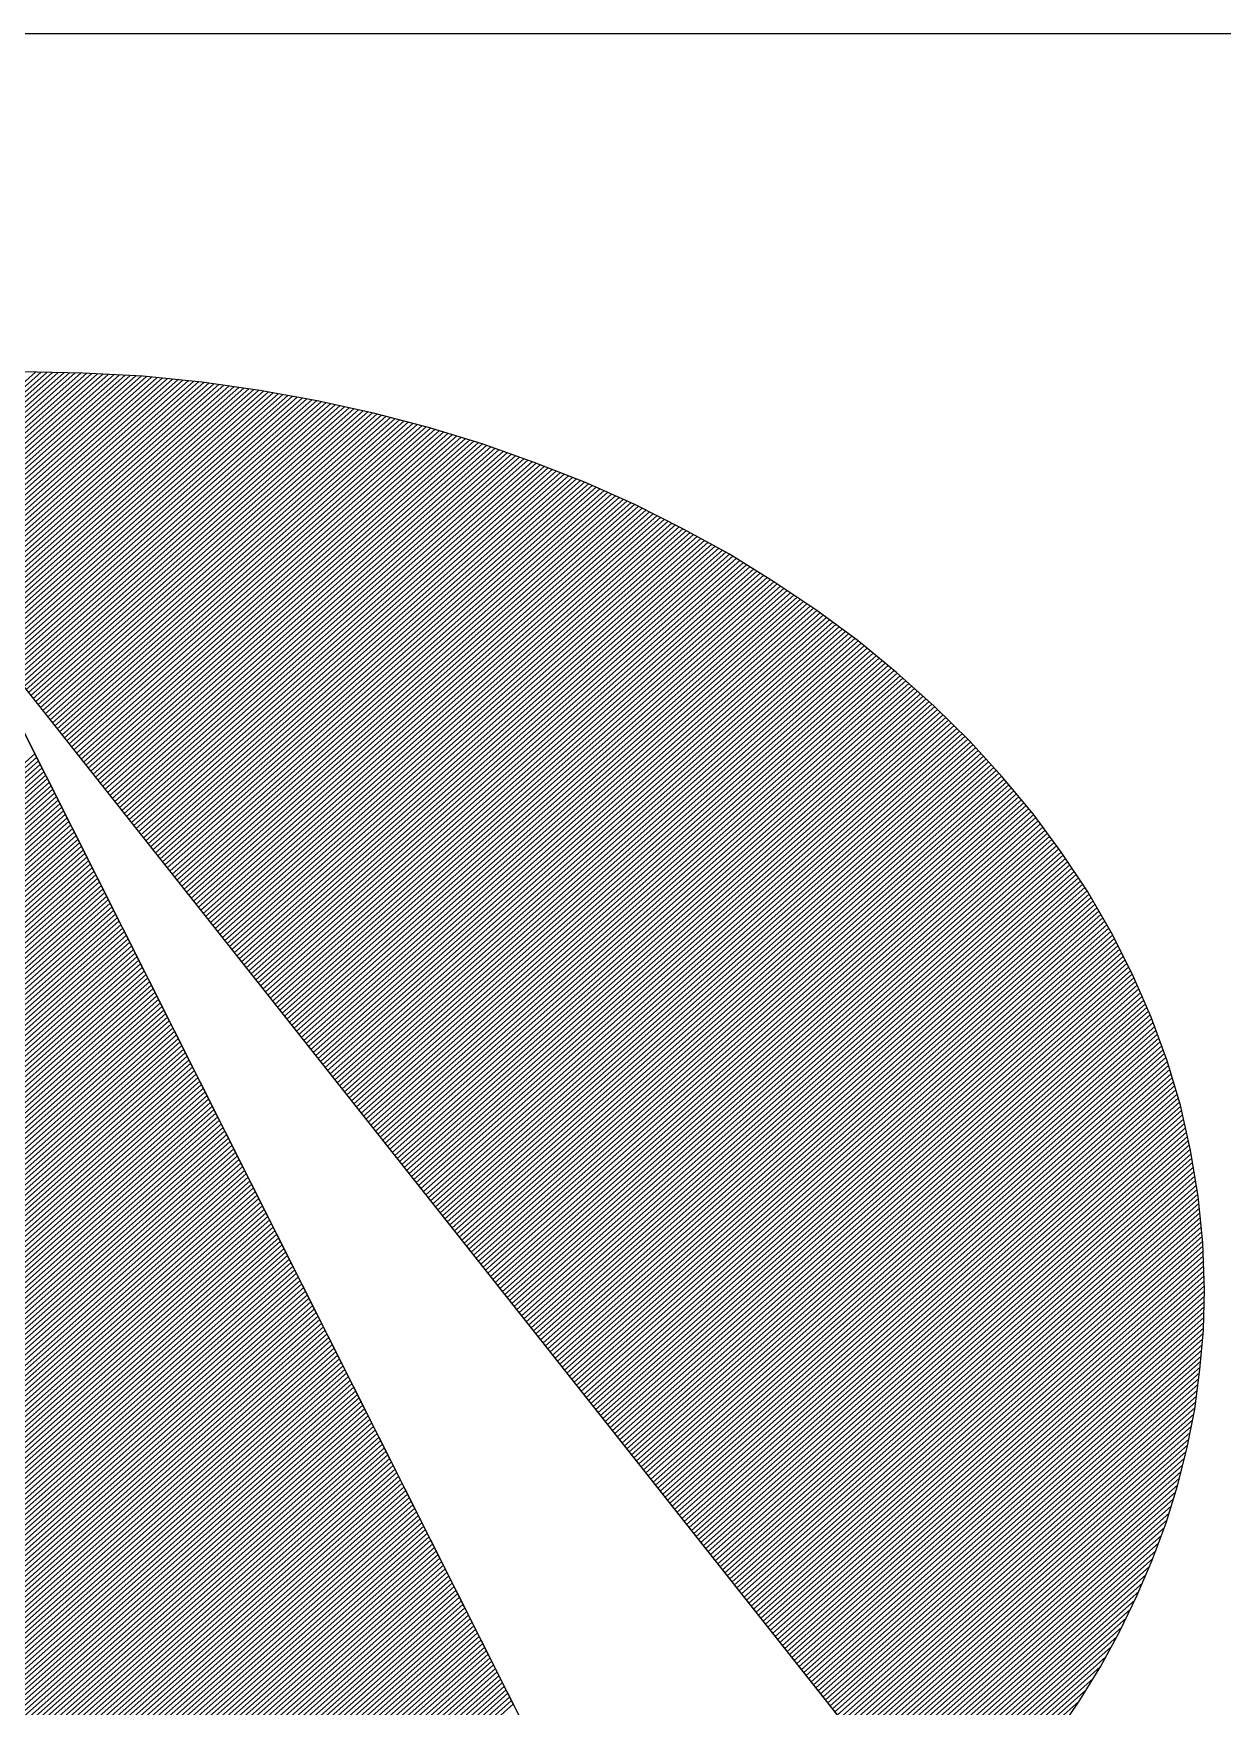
# Model space of a CAD drawing. Header units: metres. Extents: x 24 to 11324, y -6370 to 1435.
# Drawn here: x 10510.93 to 10535.17, y -6353.04 to -6318.96 of the extents above; entities that cross this region are included whole.
import ezdxf

# ---------------------------------------------------------------- set-up
doc = ezdxf.new("R2010")
doc.units = ezdxf.units.M
doc.layers.get('0').update_dxf_attribs({"linetype": 'CONTINUOUS'})
doc.layers.add('ATTRIB', color=7, linetype='CONTINUOUS')
doc.layers.add('Skilt', color=5, linetype='CONTINUOUS')
doc.styles.add('ISO', font='simplex', dxfattribs={"width": 0.8})
doc.styles.add('ISO25', font='ISO3098.shx', dxfattribs={"height": 0.0025})
doc.styles.add('ISO35', font='ISO3098.shx', dxfattribs={"height": 3.5})
doc.styles.add('ISO50', font='ISO3098.shx', dxfattribs={"height": 5})

# ---------------------------------------------------------------- blocks, each defined once
blk = doc.blocks.new('*X27')
at = {"color": 0, "linetype": 'Continuous'}
for p, q in [((519.1492, 296.605), (522.7555, 300.2113)), ((519.1519, 296.59), (522.7727, 300.2109)), ((519.1545, 296.575), (522.79, 300.2104)), ((519.1572, 296.5599), (522.8072, 300.21)), ((519.1598, 296.5449), (522.8244, 300.2096)), ((519.1625, 296.5299), (522.8417, 300.2091)), ((519.1653, 296.5151), (522.8589, 300.2087)), ((519.1686, 296.5006), (522.8762, 300.2082)), ((519.1718, 296.4862), (522.8934, 300.2078)), ((519.1751, 296.4718), (522.9103, 300.207)), ((519.1783, 296.4574), (522.927, 300.206)), ((519.1816, 296.443), (522.9437, 300.205)), ((519.1849, 296.4286), (522.9604, 300.204)), ((519.1881, 296.4141), (522.977, 300.203)), ((519.1914, 296.3997), (522.9937, 300.2021)), ((519.1948, 296.3854), (523.0104, 300.2011)), ((519.1985, 296.3714), (523.0271, 300.2001)), ((519.2022, 296.3575), (523.0438, 300.1991)), ((519.2059, 296.3435), (523.0605, 300.1981)), ((519.2096, 296.3295), (523.0772, 300.1971)), ((519.2133, 296.3155), (523.0933, 300.1956)), ((519.217, 296.3016), (523.1092, 300.1938)), ((519.2207, 296.2876), (523.1251, 300.192)), ((519.2244, 296.2736), (523.141, 300.1902)), ((519.2281, 296.2596), (523.1568, 300.1884)), ((519.2325, 296.2464), (523.1727, 300.1866)), ((519.2369, 296.2331), (523.1886, 300.1848)), ((519.2413, 296.2199), (523.2045, 300.183)), ((519.2458, 296.2066), (523.2204, 300.1812)), ((519.2502, 296.1934), (523.2363, 300.1794)), ((519.2546, 296.1801), (523.2521, 300.1776)), ((519.259, 296.1668), (523.2678, 300.1756)), ((519.2634, 296.1536), (523.2831, 300.1732)), ((519.2679, 296.1403), (523.2983, 300.1708)), ((519.2725, 296.1273), (523.3136, 300.1684)), ((519.2773, 296.1144), (523.3289, 300.166)), ((519.2821, 296.1015), (523.3441, 300.1635)), ((519.2869, 296.0887), (523.3594, 300.1611)), ((519.2918, 296.0758), (523.3747, 300.1587)), ((519.2966, 296.063), (523.3899, 300.1563)), ((519.3014, 296.0501), (523.4052, 300.1539)), ((519.3062, 296.0373), (523.4205, 300.1515)), ((519.311, 296.0244), (523.4357, 300.1491)), ((519.3159, 296.0115), (523.4505, 300.1462)), ((519.3211, 295.9991), (523.4652, 300.1432)), ((519.3264, 295.9867), (523.4799, 300.1402)), ((519.3317, 295.9744), (523.4945, 300.1372)), ((519.337, 295.962), (523.5092, 300.1342)), ((519.3424, 295.9497), (523.5239, 300.1312)), ((519.3477, 295.9373), (523.5385, 300.1281)), ((519.353, 295.9249), (523.5532, 300.1251)), ((519.3583, 295.9126), (523.5679, 300.1221)), ((519.3636, 295.9002), (523.5825, 300.1191)), ((519.369, 295.8879), (523.5972, 300.1161)), ((519.3746, 295.8759), (523.6119, 300.1131)), ((519.3804, 295.8639), (523.6261, 300.1097)), ((519.3861, 295.852), (523.6403, 300.1062)), ((519.3918, 295.84), (523.6545, 300.1027)), ((522.712, 299.1425), (523.6687, 300.0992)), ((522.7193, 299.1321), (523.6829, 300.0957)), ((522.7266, 299.1218), (523.6971, 300.0922)), ((522.7339, 299.1114), (523.7113, 300.0888)), ((522.7412, 299.101), (523.7255, 300.0853)), ((522.7485, 299.0906), (523.7397, 300.0818)), ((522.7558, 299.0802), (523.7539, 300.0783)), ((522.7631, 299.0698), (523.768, 300.0748)), ((522.7704, 299.0595), (523.7822, 300.0713)), ((522.7777, 299.0491), (523.796, 300.0674)), ((522.785, 299.0387), (523.8096, 300.0634)), ((522.7923, 299.0283), (523.8233, 300.0593)), ((522.7995, 299.0179), (523.8369, 300.0553)), ((522.8068, 299.0075), (523.8505, 300.0512)), ((522.8141, 298.9972), (523.8642, 300.0472)), ((522.8214, 298.9868), (523.8778, 300.0432)), ((522.8287, 298.9764), (523.8914, 300.0391)), ((522.836, 298.966), (523.9051, 300.0351)), ((522.8433, 298.9556), (523.9187, 300.031)), ((522.8506, 298.9452), (523.9324, 300.027)), ((522.8579, 298.9349), (523.946, 300.023)), ((522.8652, 298.9245), (523.9594, 300.0187)), ((522.8725, 298.9141), (523.9726, 300.0142)), ((522.8798, 298.9037), (523.9857, 300.0097)), ((522.8871, 298.8933), (523.9989, 300.0051)), ((522.8944, 298.8829), (524.0121, 300.0006)), ((522.9017, 298.8726), (524.0252, 299.9961)), ((522.909, 298.8622), (524.0384, 299.9916)), ((522.9162, 298.8518), (524.0516, 299.9871)), ((522.9235, 298.8414), (524.0647, 299.9826)), ((522.9308, 298.831), (524.0779, 299.9781)), ((522.9381, 298.8206), (524.091, 299.9736)), ((522.9454, 298.8103), (524.1042, 299.969)), ((522.9527, 298.7999), (524.1173, 299.9645)), ((522.96, 298.7895), (524.1299, 299.9594)), ((522.9673, 298.7791), (524.1426, 299.9544)), ((522.9746, 298.7687), (524.1552, 299.9493)), ((522.9819, 298.7583), (524.1678, 299.9442)), ((522.9892, 298.7479), (524.1804, 299.9391)), ((522.9965, 298.7376), (524.193, 299.9341)), ((523.0038, 298.7272), (524.2056, 299.929)), ((523.0111, 298.7168), (524.2182, 299.9239)), ((523.0184, 298.7064), (524.2308, 299.9189)), ((523.0257, 298.696), (524.2434, 299.9138)), ((523.033, 298.6856), (524.256, 299.9087)), ((523.0402, 298.6753), (524.2686, 299.9037)), ((523.0475, 298.6649), (524.2811, 299.8984)), ((523.0548, 298.6545), (524.2934, 299.893)), ((523.0621, 298.6441), (524.3057, 299.8876)), ((523.0694, 298.6337), (524.3179, 299.8822)), ((523.0767, 298.6233), (524.3302, 299.8768)), ((523.084, 298.613), (524.3425, 299.8714)), ((523.0913, 298.6026), (524.3548, 299.866)), ((523.0986, 298.5922), (524.367, 299.8606)), ((523.1059, 298.5818), (524.3793, 299.8552)), ((523.1132, 298.5714), (524.3916, 299.8498)), ((523.1205, 298.561), (524.4039, 299.8444)), ((523.1278, 298.5507), (524.4161, 299.839)), ((523.1351, 298.5403), (524.4284, 299.8336)), ((523.1424, 298.5299), (524.4403, 299.8278)), ((523.1497, 298.5195), (524.452, 299.8219)), ((523.1569, 298.5091), (524.4638, 299.8159)), ((523.1642, 298.4987), (524.4755, 299.81)), ((523.1715, 298.4884), (524.4873, 299.8041)), ((523.1788, 298.478), (524.499, 299.7981)), ((523.1861, 298.4676), (524.5107, 299.7922)), ((523.1934, 298.4572), (524.5225, 299.7863)), ((523.2007, 298.4468), (524.5342, 299.7803)), ((523.208, 298.4364), (524.546, 299.7744)), ((523.2153, 298.4261), (524.5577, 299.7685)), ((523.2226, 298.4157), (524.5695, 299.7625)), ((523.2299, 298.4053), (524.5812, 299.7566)), ((523.2372, 298.3949), (524.5925, 299.7503)), ((523.2445, 298.3845), (524.6039, 299.7439)), ((523.2518, 298.3741), (524.6152, 299.7375)), ((523.2591, 298.3638), (524.6265, 299.7311)), ((523.2664, 298.3534), (524.6378, 299.7248)), ((523.2736, 298.343), (524.6491, 299.7184)), ((523.2809, 298.3326), (524.6604, 299.712)), ((523.2882, 298.3222), (524.6717, 299.7057)), ((523.2955, 298.3118), (524.683, 299.6993)), ((523.3028, 298.3014), (524.6943, 299.6929)), ((523.3101, 298.2911), (524.7056, 299.6865)), ((523.3174, 298.2807), (524.7169, 299.6802)), ((523.3247, 298.2703), (524.7282, 299.6738)), ((523.332, 298.2599), (524.7391, 299.6671)), ((523.3393, 298.2495), (524.7501, 299.6603)), ((523.3466, 298.2391), (524.761, 299.6536)), ((523.3539, 298.2288), (524.772, 299.6469)), ((523.3612, 298.2184), (524.7829, 299.6401)), ((523.3685, 298.208), (524.7939, 299.6334)), ((523.3758, 298.1976), (524.8048, 299.6267)), ((523.3831, 298.1872), (524.8157, 299.6199)), ((523.3904, 298.1768), (524.8267, 299.6132)), ((523.3976, 298.1665), (524.8376, 299.6064)), ((523.4049, 298.1561), (524.8486, 299.5997)), ((523.4122, 298.1457), (524.8595, 299.593)), ((523.4195, 298.1353), (524.8704, 299.5862)), ((523.4268, 298.1249), (524.8808, 299.5789)), ((523.4341, 298.1145), (524.8912, 299.5717)), ((523.4414, 298.1042), (524.9016, 299.5644)), ((523.4487, 298.0938), (524.912, 299.5571)), ((523.456, 298.0834), (524.9224, 299.5498)), ((523.4633, 298.073), (524.9328, 299.5425)), ((523.4706, 298.0626), (524.9432, 299.5352)), ((523.4779, 298.0522), (524.9536, 299.5279)), ((523.4852, 298.0419), (524.964, 299.5206)), ((523.4925, 298.0315), (524.9744, 299.5134)), ((523.4998, 298.0211), (524.9848, 299.5061)), ((523.5071, 298.0107), (524.9951, 299.4988)), ((523.5143, 298.0003), (525.0055, 299.4915)), ((523.5216, 297.9899), (525.0156, 299.4839)), ((523.5289, 297.9796), (525.0257, 299.4764)), ((523.5362, 297.9692), (525.0358, 299.4688)), ((523.5435, 297.9588), (525.0459, 299.4612)), ((523.5508, 297.9484), (525.056, 299.4536)), ((523.5581, 297.938), (525.0661, 299.446)), ((523.5654, 297.9276), (525.0762, 299.4385)), ((523.5727, 297.9172), (525.0863, 299.4309)), ((523.58, 297.9069), (525.0964, 299.4233)), ((523.5873, 297.8965), (525.1065, 299.4157)), ((523.5946, 297.8861), (525.1167, 299.4082)), ((523.6019, 297.8757), (525.1268, 299.4006)), ((523.6092, 297.8653), (525.1368, 299.393)), ((523.6165, 297.8549), (525.1465, 299.385)), ((523.6238, 297.8446), (525.1562, 299.377)), ((523.6311, 297.8342), (525.1659, 299.369)), ((523.6383, 297.8238), (525.1755, 299.361)), ((523.6456, 297.8134), (525.1852, 299.353)), ((523.6529, 297.803), (525.1949, 299.345)), ((523.6602, 297.7926), (525.2046, 299.337)), ((523.6675, 297.7823), (525.2142, 299.329)), ((523.6748, 297.7719), (525.2239, 299.321)), ((523.6821, 297.7615), (525.2336, 299.313)), ((523.6894, 297.7511), (525.2433, 299.305)), ((523.6967, 297.7407), (525.2529, 299.297)), ((523.704, 297.7303), (525.2626, 299.2889)), ((523.7113, 297.72), (525.2717, 299.2804)), ((523.7186, 297.7096), (525.2809, 299.2719)), ((523.7259, 297.6992), (525.29, 299.2633)), ((523.7332, 297.6888), (525.2991, 299.2548)), ((523.7405, 297.6784), (525.3083, 299.2463)), ((523.7478, 297.668), (525.3174, 299.2377)), ((523.755, 297.6577), (525.3266, 299.2292)), ((523.7623, 297.6473), (525.3357, 299.2206)), ((523.7696, 297.6369), (525.3448, 299.2121)), ((523.7769, 297.6265), (525.354, 299.2036)), ((523.7842, 297.6161), (525.3631, 299.195)), ((523.7915, 297.6057), (525.3723, 299.1865)), ((523.7988, 297.5954), (525.3814, 299.1779)), ((523.8061, 297.585), (525.3902, 299.1691)), ((523.8134, 297.5746), (525.3991, 299.1602)), ((523.8207, 297.5642), (525.4079, 299.1514)), ((523.828, 297.5538), (525.4167, 299.1426)), ((523.8353, 297.5434), (525.4256, 299.1337)), ((523.8426, 297.533), (525.4344, 299.1249)), ((523.8499, 297.5227), (525.4433, 299.1161)), ((523.8572, 297.5123), (525.4521, 299.1072)), ((523.8645, 297.5019), (525.4609, 299.0984)), ((523.8717, 297.4915), (525.4698, 299.0895)), ((523.879, 297.4811), (525.4786, 299.0807)), ((523.8863, 297.4707), (525.4874, 299.0719)), ((523.8936, 297.4604), (525.4962, 299.0629)), ((523.9009, 297.45), (525.5045, 299.0536)), ((523.9082, 297.4396), (525.5129, 299.0443)), ((523.9155, 297.4292), (525.5212, 299.0349)), ((523.9228, 297.4188), (525.5296, 299.0256)), ((523.9301, 297.4084), (525.538, 299.0163)), ((523.9374, 297.3981), (525.5463, 299.007)), ((523.9447, 297.3877), (525.5547, 298.9976)), ((523.952, 297.3773), (525.563, 298.9883)), ((523.9593, 297.3669), (525.5714, 298.979)), ((523.9666, 297.3565), (525.5797, 298.9697)), ((523.9739, 297.3461), (525.5881, 298.9604)), ((523.9812, 297.3358), (525.5964, 298.951)), ((523.9885, 297.3254), (525.6046, 298.9415)), ((523.9957, 297.315), (525.6125, 298.9318)), ((524.003, 297.3046), (525.6205, 298.922)), ((524.0103, 297.2942), (525.6284, 298.9123)), ((524.0176, 297.2838), (525.6363, 298.9025)), ((524.0249, 297.2735), (525.6442, 298.8927)), ((524.0322, 297.2631), (525.6521, 298.883)), ((524.0395, 297.2527), (525.66, 298.8732)), ((524.0468, 297.2423), (525.6679, 298.8634)), ((524.0541, 297.2319), (525.6758, 298.8537)), ((524.0614, 297.2215), (525.6837, 298.8439)), ((524.0687, 297.2112), (525.6917, 298.8341)), ((524.076, 297.2008), (525.6996, 298.8244)), ((524.0833, 297.1904), (525.7072, 298.8143)), ((524.0906, 297.18), (525.7147, 298.8042)), ((524.0979, 297.1696), (525.7223, 298.794)), ((524.1052, 297.1592), (525.7298, 298.7839)), ((524.1124, 297.1488), (525.7374, 298.7738)), ((524.1197, 297.1385), (525.7449, 298.7636)), ((524.127, 297.1281), (525.7524, 298.7535)), ((524.1343, 297.1177), (525.76, 298.7433)), ((524.1416, 297.1073), (525.7675, 298.7332)), ((524.1489, 297.0969), (525.7751, 298.7231)), ((524.1562, 297.0865), (525.7826, 298.7129)), ((524.1635, 297.0762), (525.7901, 298.7028)), ((524.1708, 297.0658), (525.7976, 298.6926)), ((524.1781, 297.0554), (525.8045, 298.6818)), ((524.1854, 297.045), (525.8115, 298.6711)), ((524.1927, 297.0346), (525.8184, 298.6604)), ((524.2, 297.0242), (525.8254, 298.6496)), ((524.2073, 297.0139), (525.8323, 298.6389)), ((524.2146, 297.0035), (525.8392, 298.6282)), ((524.2219, 296.9931), (525.8462, 298.6174)), ((524.2291, 296.9827), (525.8531, 298.6067)), ((524.2364, 296.9723), (525.8601, 298.596)), ((524.2437, 296.9619), (525.867, 298.5852)), ((524.251, 296.9516), (525.874, 298.5745)), ((524.2583, 296.9412), (525.8809, 298.5638)), ((524.2656, 296.9308), (525.8876, 298.5528)), ((524.2729, 296.9204), (525.8942, 298.5417)), ((524.2802, 296.91), (525.9008, 298.5306)), ((524.2875, 296.8996), (525.9074, 298.5196)), ((524.2948, 296.8893), (525.914, 298.5085)), ((524.3021, 296.8789), (525.9206, 298.4974)), ((524.3094, 296.8685), (525.9273, 298.4864)), ((524.3167, 296.8581), (525.9339, 298.4753)), ((524.324, 296.8477), (525.9405, 298.4642)), ((524.3313, 296.8373), (525.9471, 298.4532)), ((524.3386, 296.827), (525.9537, 298.4421)), ((524.3459, 296.8166), (525.9603, 298.431)), ((524.3531, 296.8062), (525.9666, 298.4196)), ((524.3604, 296.7958), (525.9725, 298.4079)), ((524.3677, 296.7854), (525.9785, 298.3962)), ((524.375, 296.775), (525.9845, 298.3845)), ((524.3823, 296.7646), (525.9905, 298.3728)), ((524.3896, 296.7543), (525.9965, 298.3611)), ((524.3969, 296.7439), (526.0024, 298.3494)), ((524.4042, 296.7335), (526.0084, 298.3377)), ((524.4115, 296.7231), (526.0144, 298.326)), ((524.4188, 296.7127), (526.0204, 298.3143)), ((524.4261, 296.7023), (526.0264, 298.3026)), ((524.4334, 296.692), (526.0323, 298.2909)), ((524.4407, 296.6816), (526.038, 298.2789)), ((524.448, 296.6712), (526.0434, 298.2667)), ((524.4553, 296.6608), (526.0489, 298.2544)), ((524.4626, 296.6504), (526.0543, 298.2422)), ((524.4698, 296.64), (526.0598, 298.23)), ((524.4771, 296.6297), (526.0652, 298.2177)), ((524.4844, 296.6193), (526.0707, 298.2055)), ((524.4917, 296.6089), (526.0761, 298.1933)), ((524.499, 296.5985), (526.0816, 298.1811)), ((524.5063, 296.5881), (526.087, 298.1688)), ((524.5136, 296.5777), (526.0925, 298.1566)), ((524.5209, 296.5674), (526.0979, 298.1444)), ((524.5282, 296.557), (526.103, 298.1317)), ((524.5355, 296.5466), (526.1079, 298.119)), ((524.5428, 296.5362), (526.1129, 298.1064)), ((524.5501, 296.5258), (526.1179, 298.0937)), ((524.5574, 296.5154), (526.1229, 298.081)), ((524.5647, 296.5051), (526.1279, 298.0683)), ((524.572, 296.4947), (526.1329, 298.0556)), ((524.5793, 296.4843), (526.1379, 298.0429)), ((524.5866, 296.4739), (526.1429, 298.0303)), ((524.5938, 296.4635), (526.1479, 298.0176)), ((524.6011, 296.4531), (526.1529, 298.0049)), ((524.6084, 296.4428), (526.1576, 297.9919)), ((524.6157, 296.4324), (526.1619, 297.9786)), ((524.623, 296.422), (526.1663, 297.9652)), ((524.6303, 296.4116), (526.1706, 297.9519)), ((524.6376, 296.4012), (526.1749, 297.9385)), ((524.6449, 296.3908), (526.1792, 297.9251)), ((524.6522, 296.3804), (526.1835, 297.9118)), ((524.6595, 296.3701), (526.1878, 297.8984)), ((524.6668, 296.3597), (526.1921, 297.885)), ((524.6741, 296.3493), (526.1965, 297.8717)), ((524.6814, 296.3389), (526.2008, 297.8583)), ((524.6887, 296.3285), (526.205, 297.8448)), ((524.696, 296.3181), (526.2087, 297.8309)), ((524.7033, 296.3078), (526.2124, 297.8169)), ((524.7105, 296.2974), (526.2161, 297.8029)), ((524.7178, 296.287), (526.2198, 297.789)), ((524.7251, 296.2766), (526.2235, 297.775)), ((524.7324, 296.2662), (526.2272, 297.761)), ((524.7397, 296.2558), (526.2309, 297.747)), ((524.747, 296.2455), (526.2346, 297.7331)), ((524.7543, 296.2351), (526.2383, 297.7191)), ((524.7616, 296.2247), (526.242, 297.7051)), ((524.7689, 296.2143), (526.2455, 297.6909)), ((524.7762, 296.2039), (526.2485, 297.6762)), ((524.7835, 296.1935), (526.2514, 297.6615)), ((524.7908, 296.1832), (526.2544, 297.6468)), ((524.7981, 296.1728), (526.2573, 297.632)), ((524.8054, 296.1624), (526.2603, 297.6173)), ((524.8127, 296.152), (526.2632, 297.6026)), ((524.82, 296.1416), (526.2662, 297.5878)), ((524.8272, 296.1312), (526.2691, 297.5731)), ((524.8345, 296.1209), (526.2721, 297.5584)), ((524.8418, 296.1105), (526.275, 297.5436)), ((524.8491, 296.1001), (526.2775, 297.5284)), ((524.8564, 296.0897), (526.2798, 297.513)), ((524.8637, 296.0793), (526.2821, 297.4977)), ((524.871, 296.0689), (526.2843, 297.4823)), ((524.8783, 296.0586), (526.2866, 297.4669)), ((524.8856, 296.0482), (526.2889, 297.4515)), ((524.8929, 296.0378), (526.2912, 297.4361)), ((524.9002, 296.0274), (526.2935, 297.4207)), ((524.9075, 296.017), (526.2958, 297.4053)), ((524.9148, 296.0066), (526.2981, 297.3899)), ((524.9221, 295.9962), (526.2999, 297.3741)), ((524.9294, 295.9859), (526.3013, 297.3578)), ((524.9367, 295.9755), (526.3028, 297.3416)), ((524.944, 295.9651), (526.3042, 297.3253)), ((524.9512, 295.9547), (526.3056, 297.3091)), ((524.9585, 295.9443), (526.307, 297.2928)), ((524.9658, 295.9339), (526.3084, 297.2766)), ((524.9731, 295.9236), (526.3099, 297.2603)), ((524.9804, 295.9132), (526.3113, 297.244)), ((524.9877, 295.9028), (526.3127, 297.2278)), ((524.995, 295.8924), (526.3135, 297.2109)), ((525.0023, 295.882), (526.314, 297.1938)), ((525.0096, 295.8716), (526.3145, 297.1766)), ((525.0169, 295.8613), (526.315, 297.1594)), ((525.0242, 295.8509), (526.3155, 297.1422)), ((525.0315, 295.8405), (526.316, 297.125)), ((525.0388, 295.8301), (526.3165, 297.1079)), ((525.0461, 295.8197), (526.317, 297.0907)), ((525.0534, 295.8093), (526.3175, 297.0735)), ((525.0607, 295.799), (526.3178, 297.0561)), ((525.0679, 295.7886), (526.3174, 297.038)), ((525.0752, 295.7782), (526.317, 297.0199)), ((525.0825, 295.7678), (526.3166, 297.0019)), ((525.0898, 295.7574), (526.3162, 296.9838)), ((525.0971, 295.747), (526.3158, 296.9657)), ((525.1044, 295.7367), (526.3154, 296.9476)), ((525.1117, 295.7263), (526.3149, 296.9295)), ((525.119, 295.7159), (526.3138, 296.9107)), ((525.1263, 295.7055), (526.3123, 296.8915)), ((525.1336, 295.6951), (526.3107, 296.8723)), ((525.1409, 295.6847), (526.3092, 296.853)), ((525.1482, 295.6744), (526.3076, 296.8338)), ((525.1555, 295.664), (526.3061, 296.8146)), ((525.1628, 295.6536), (526.3045, 296.7954)), ((525.1701, 295.6432), (526.3026, 296.7757)), ((525.1774, 295.6328), (526.3003, 296.7557)), ((525.1846, 295.6224), (526.298, 296.7357)), ((525.1919, 295.612), (526.2957, 296.7158)), ((525.1992, 295.6017), (526.2934, 296.6958)), ((525.2065, 295.5913), (526.2911, 296.6758)), ((525.2138, 295.5809), (526.2888, 296.6559)), ((525.2211, 295.5705), (526.2853, 296.6347)), ((525.2284, 295.5601), (526.2815, 296.6132)), ((525.2357, 295.5497), (526.2777, 296.5918)), ((525.243, 295.5394), (526.2739, 296.5703)), ((525.2503, 295.529), (526.2701, 296.5488)), ((525.2576, 295.5186), (526.2664, 296.5274)), ((525.2649, 295.5082), (526.2617, 296.505)), ((525.2722, 295.4978), (526.2565, 296.4822)), ((525.2795, 295.4874), (526.2514, 296.4593)), ((525.2868, 295.4771), (526.2462, 296.4365)), ((525.2941, 295.4667), (526.241, 296.4136)), ((525.3014, 295.4563), (526.2358, 296.3908)), ((525.3086, 295.4459), (526.2295, 296.3667)), ((525.3159, 295.4355), (526.223, 296.3426)), ((525.3232, 295.4251), (526.2165, 296.3184)), ((525.3305, 295.4148), (526.21, 296.2943)), ((525.3378, 295.4044), (526.2036, 296.2701)), ((525.3451, 295.394), (526.1957, 296.2446)), ((525.3524, 295.3836), (526.187, 296.2182)), ((525.3597, 295.3732), (526.1783, 296.1919)), ((525.367, 295.3628), (526.1697, 296.1655)), ((525.3743, 295.3525), (526.161, 296.1391)), ((525.3816, 295.3421), (526.1506, 296.1111)), ((525.3889, 295.3317), (526.1398, 296.0826)), ((525.3962, 295.3213), (526.129, 296.0541)), ((525.4035, 295.3109), (526.1182, 296.0256)), ((525.4108, 295.3005), (526.1061, 295.9959)), ((525.4181, 295.2902), (526.0928, 295.9649)), ((525.4253, 295.2798), (526.0794, 295.9339)), ((525.4326, 295.2694), (526.0661, 295.9028)), ((525.4399, 295.259), (526.051, 295.8701)), ((525.4472, 295.2486), (526.0342, 295.8356)), ((525.4545, 295.2382), (526.0174, 295.8012)), ((525.4618, 295.2278), (526.0004, 295.7664)), ((525.4691, 295.2175), (525.979, 295.7274)), ((525.4764, 295.2071), (525.9577, 295.6884)), ((525.4837, 295.1967), (525.936, 295.649))]:
    blk.add_line(p, q, dxfattribs=at)
blk = doc.blocks.new('*X28')
at = {"color": 0, "linetype": 'Continuous'}
for p, q in [((522.599, 298.7467), (522.7539, 298.9015)), ((522.5283, 298.5876), (522.7812, 298.8404)), ((522.5424, 298.6194), (522.7757, 298.8527)), ((522.5566, 298.6512), (522.7702, 298.8649)), ((522.5707, 298.683), (522.7648, 298.8771)), ((522.5849, 298.7149), (522.7593, 298.8893)), ((522.4717, 298.4603), (522.803, 298.7916)), ((522.4858, 298.4921), (522.7975, 298.8038)), ((522.5, 298.5239), (522.7921, 298.816)), ((522.5141, 298.5557), (522.7866, 298.8282)), ((522.4151, 298.333), (522.8248, 298.7427)), ((522.4293, 298.3648), (522.8194, 298.7549)), ((522.4434, 298.3966), (522.8139, 298.7671)), ((522.4576, 298.4284), (522.8085, 298.7794)), ((522.3585, 298.2057), (522.8467, 298.6938)), ((522.3727, 298.2375), (522.8412, 298.706)), ((522.3868, 298.2693), (522.8358, 298.7183)), ((522.401, 298.3012), (522.8303, 298.7305)), ((522.3019, 298.0784), (522.8685, 298.645)), ((522.3161, 298.1102), (522.8631, 298.6572)), ((522.3302, 298.142), (522.8576, 298.6694)), ((522.3444, 298.1739), (522.8521, 298.6816)), ((522.2454, 297.9511), (522.8904, 298.5961)), ((522.2595, 297.9829), (522.8849, 298.6083)), ((522.2736, 298.0147), (522.8794, 298.6205)), ((522.2878, 298.0466), (522.874, 298.6327)), ((522.1746, 297.792), (522.9177, 298.535)), ((522.1888, 297.8238), (522.9122, 298.5472)), ((522.2029, 297.8556), (522.9067, 298.5594)), ((522.2171, 297.8874), (522.9013, 298.5716)), ((522.2312, 297.9193), (522.8958, 298.5839)), ((522.118, 297.6647), (522.9395, 298.4861)), ((522.1322, 297.6965), (522.934, 298.4983)), ((522.1463, 297.7283), (522.9286, 298.5106)), ((522.1605, 297.7601), (522.9231, 298.5228)), ((522.0615, 297.5374), (522.9613, 298.4373)), ((522.0756, 297.5692), (522.9559, 298.4495)), ((522.0897, 297.601), (522.9504, 298.4617)), ((522.1039, 297.6328), (522.945, 298.4739)), ((522.0049, 297.4101), (522.9832, 298.3884)), ((522.019, 297.4419), (522.9777, 298.4006)), ((522.0332, 297.4737), (522.9723, 298.4128)), ((522.0473, 297.5055), (522.9668, 298.425)), ((521.9483, 297.2828), (523.005, 298.3395)), ((521.9624, 297.3146), (522.9996, 298.3517)), ((521.9766, 297.3464), (522.9941, 298.3639)), ((521.9907, 297.3783), (522.9886, 298.3762)), ((521.8775, 297.1237), (523.0323, 298.2784)), ((521.8917, 297.1555), (523.0269, 298.2906)), ((521.9058, 297.1873), (523.0214, 298.3029)), ((521.92, 297.2191), (523.0159, 298.3151)), ((521.9341, 297.251), (523.0105, 298.3273)), ((521.821, 296.9964), (523.0542, 298.2296)), ((521.8351, 297.0282), (523.0487, 298.2418)), ((521.8493, 297.06), (523.0432, 298.254)), ((521.8634, 297.0918), (523.0378, 298.2662)), ((521.7644, 296.8691), (523.076, 298.1807)), ((521.7785, 296.9009), (523.0705, 298.1929)), ((521.7927, 296.9327), (523.0651, 298.2051)), ((521.8068, 296.9645), (523.0596, 298.2173)), ((521.7078, 296.7418), (523.0978, 298.1318)), ((521.7219, 296.7736), (523.0924, 298.144)), ((521.7361, 296.8054), (523.0869, 298.1562)), ((521.7502, 296.8372), (523.0815, 298.1685)), ((521.6512, 296.6145), (523.1197, 298.0829)), ((521.6654, 296.6463), (523.1142, 298.0952)), ((521.6795, 296.6781), (523.1088, 298.1074)), ((521.6936, 296.7099), (523.1033, 298.1196)), ((521.5946, 296.4872), (523.1415, 298.0341)), ((521.6088, 296.519), (523.136, 298.0463)), ((521.6229, 296.5508), (523.1306, 298.0585)), ((521.6371, 296.5826), (523.1251, 298.0707)), ((521.5239, 296.3281), (523.1688, 297.973)), ((521.538, 296.3599), (523.1633, 297.9852)), ((521.5522, 296.3917), (523.1579, 297.9974)), ((521.5663, 296.4235), (523.1524, 298.0096)), ((521.5805, 296.4554), (523.147, 298.0218)), ((521.4673, 296.2008), (523.1906, 297.9241)), ((521.4814, 296.2326), (523.1852, 297.9363)), ((521.4956, 296.2644), (523.1797, 297.9485)), ((521.5097, 296.2962), (523.1743, 297.9608)), ((521.4107, 296.0735), (523.2125, 297.8752)), ((521.4249, 296.1053), (523.207, 297.8875)), ((521.439, 296.1371), (523.2016, 297.8997)), ((521.4532, 296.1689), (523.1961, 297.9119)), ((521.3541, 295.9462), (523.2343, 297.8264)), ((521.3683, 295.978), (523.2289, 297.8386)), ((521.3824, 296.0098), (523.2234, 297.8508)), ((521.3966, 296.0416), (523.2179, 297.863)), ((521.2975, 295.8189), (523.2562, 297.7775)), ((521.3117, 295.8507), (523.2507, 297.7897)), ((521.3258, 295.8825), (523.2452, 297.8019)), ((521.34, 295.9143), (523.2398, 297.8141)), ((521.241, 295.6916), (523.278, 297.7286)), ((521.2551, 295.7234), (523.2725, 297.7408)), ((521.2692, 295.7552), (523.2671, 297.7531)), ((521.2834, 295.787), (523.2616, 297.7653)), ((521.1702, 295.5324), (523.3053, 297.6675)), ((521.1844, 295.5643), (523.2998, 297.6798)), ((521.1985, 295.5961), (523.2944, 297.692)), ((521.2127, 295.6279), (523.2889, 297.7042)), ((521.2268, 295.6597), (523.2835, 297.7164)), ((521.1136, 295.4052), (523.3271, 297.6187)), ((521.1278, 295.437), (523.3217, 297.6309)), ((521.1419, 295.4688), (523.3162, 297.6431)), ((521.1561, 295.5006), (523.3108, 297.6553)), ((521.0571, 295.2779), (523.349, 297.5698)), ((521.0712, 295.3097), (523.3435, 297.582)), ((521.0853, 295.3415), (523.3381, 297.5942)), ((521.0995, 295.3733), (523.3326, 297.6064)), ((521.0005, 295.1506), (523.3708, 297.5209)), ((521.0146, 295.1824), (523.3654, 297.5331)), ((521.0288, 295.2142), (523.3599, 297.5454)), ((521.0429, 295.246), (523.3544, 297.5576)), ((520.9439, 295.0233), (523.3927, 297.472)), ((520.958, 295.0551), (523.3872, 297.4843)), ((520.9722, 295.0869), (523.3817, 297.4965)), ((520.9863, 295.1187), (523.3763, 297.5087)), ((520.8873, 294.896), (523.4145, 297.4232)), ((520.9014, 294.9278), (523.409, 297.4354)), ((520.9156, 294.9596), (523.4036, 297.4476)), ((520.9297, 294.9914), (523.3981, 297.4598)), ((520.8166, 294.7368), (523.4418, 297.3621)), ((520.8307, 294.7687), (523.4363, 297.3743)), ((520.8449, 294.8005), (523.4309, 297.3865)), ((520.859, 294.8323), (523.4254, 297.3987)), ((520.8731, 294.8641), (523.42, 297.411)), ((520.76, 294.6095), (523.4636, 297.3132)), ((520.7741, 294.6414), (523.4582, 297.3254)), ((520.7883, 294.6732), (523.4527, 297.3377)), ((520.8024, 294.705), (523.4473, 297.3499)), ((520.7034, 294.4823), (523.4855, 297.2643)), ((520.7175, 294.5141), (523.48, 297.2766)), ((520.7317, 294.5459), (523.4746, 297.2888)), ((520.7458, 294.5777), (523.4691, 297.301)), ((520.6906, 294.4517), (523.4909, 297.2521)), ((520.7018, 294.4453), (523.4964, 297.2399)), ((520.7131, 294.4389), (523.5019, 297.2277)), ((520.7243, 294.4325), (523.5073, 297.2155)), ((520.7356, 294.426), (523.5128, 297.2033)), ((520.7468, 294.4196), (523.5182, 297.191)), ((520.7581, 294.4132), (523.5237, 297.1788)), ((520.7693, 294.4068), (523.5292, 297.1666)), ((520.7806, 294.4003), (523.5346, 297.1544)), ((520.7918, 294.3939), (523.5401, 297.1422)), ((520.8032, 294.3876), (523.5455, 297.13)), ((520.8147, 294.3815), (523.551, 297.1177)), ((520.8263, 294.3754), (523.5565, 297.1055)), ((520.8379, 294.3693), (523.5619, 297.0933)), ((520.8495, 294.3632), (523.5674, 297.0811)), ((520.8611, 294.3571), (523.5728, 297.0689)), ((520.8728, 294.3511), (523.5783, 297.0566)), ((520.8844, 294.3451), (523.5838, 297.0444)), ((520.8961, 294.3391), (523.5892, 297.0322)), ((520.9078, 294.3331), (523.5947, 297.02)), ((520.9195, 294.3272), (523.6001, 297.0078)), ((520.9313, 294.3213), (523.6056, 296.9956)), ((520.9431, 294.3154), (523.6111, 296.9833)), ((520.9549, 294.3095), (523.6165, 296.9711)), ((520.9667, 294.3036), (523.622, 296.9589)), ((520.9786, 294.2979), (523.6274, 296.9467)), ((520.9906, 294.2922), (523.6329, 296.9345)), ((521.0026, 294.2865), (523.6384, 296.9222)), ((521.0146, 294.2808), (523.6438, 296.91)), ((521.0266, 294.2752), (523.6493, 296.8978)), ((521.0387, 294.2696), (523.6547, 296.8856)), ((521.0508, 294.264), (523.6602, 296.8734)), ((521.063, 294.2585), (523.6657, 296.8612)), ((521.0751, 294.2529), (523.6711, 296.8489)), ((521.0872, 294.2474), (523.6766, 296.8367)), ((521.0997, 294.2421), (523.682, 296.8245)), ((521.1121, 294.2369), (523.6875, 296.8123)), ((521.1245, 294.2317), (523.693, 296.8001)), ((521.137, 294.2264), (523.6984, 296.7879)), ((521.1494, 294.2212), (523.7039, 296.7756)), ((521.1619, 294.2159), (523.7093, 296.7634)), ((521.1743, 294.2107), (523.7148, 296.7512)), ((521.1867, 294.2055), (523.7203, 296.739)), ((521.1992, 294.2002), (523.7257, 296.7268)), ((521.2118, 294.1952), (523.7312, 296.7145)), ((521.2246, 294.1903), (523.7366, 296.7023)), ((521.2374, 294.1854), (523.7421, 296.6901)), ((521.2501, 294.1805), (523.7476, 296.6779)), ((521.2629, 294.1756), (523.753, 296.6657)), ((521.2757, 294.1707), (523.7585, 296.6535)), ((521.2884, 294.1657), (523.7639, 296.6412)), ((521.3012, 294.1608), (523.7694, 296.629)), ((521.314, 294.1559), (523.7749, 296.6168)), ((521.3268, 294.151), (523.7803, 296.6046)), ((521.3399, 294.1465), (523.7858, 296.5924)), ((521.353, 294.1419), (523.7912, 296.5802)), ((521.3661, 294.1373), (523.7967, 296.5679)), ((521.3792, 294.1327), (523.8022, 296.5557)), ((521.3922, 294.1281), (523.8076, 296.5435)), ((521.4052, 294.1234), (523.8131, 296.5313)), ((521.4182, 294.1188), (523.8185, 296.5191)), ((521.4312, 294.1141), (523.824, 296.5068)), ((521.4443, 294.1094), (523.8295, 296.4946)), ((521.4577, 294.1052), (523.8349, 296.4824)), ((521.4713, 294.1011), (523.8404, 296.4702)), ((521.4849, 294.097), (523.8458, 296.458)), ((521.4985, 294.0929), (523.8513, 296.4458)), ((521.5121, 294.0889), (523.8568, 296.4335)), ((521.5258, 294.0849), (523.8622, 296.4213)), ((521.5394, 294.0809), (523.8677, 296.4091)), ((521.5531, 294.0769), (523.8731, 296.3969)), ((521.5668, 294.0728), (523.8786, 296.3847)), ((521.5805, 294.0688), (523.8841, 296.3724)), ((521.5941, 294.0648), (523.8895, 296.3602)), ((521.6078, 294.0608), (523.895, 296.348)), ((521.6215, 294.0568), (523.9004, 296.3358)), ((521.6352, 294.0528), (523.9059, 296.3236)), ((521.649, 294.049), (523.9114, 296.3114)), ((521.663, 294.0453), (523.9168, 296.2991)), ((521.6769, 294.0416), (523.9223, 296.2869)), ((521.6909, 294.0378), (523.9277, 296.2747)), ((521.7048, 294.0341), (523.9332, 296.2625)), ((521.7191, 294.0307), (523.9387, 296.2503)), ((521.7333, 294.0272), (523.9441, 296.2381)), ((521.7475, 294.0237), (523.9496, 296.2258)), ((521.7617, 294.0203), (523.955, 296.2136)), ((521.7759, 294.0169), (523.9605, 296.2014)), ((521.7902, 294.0135), (523.966, 296.1892)), ((521.8045, 294.0101), (523.9714, 296.177)), ((521.8188, 294.0067), (523.9769, 296.1647)), ((521.8331, 294.0033), (523.9823, 296.1525)), ((521.8477, 294.0002), (523.9878, 296.1403)), ((521.8622, 293.9971), (523.9933, 296.1281)), ((521.8768, 293.9939), (523.9987, 296.1159)), ((521.8913, 293.9908), (524.0042, 296.1037)), ((521.9061, 293.9879), (524.0096, 296.0914)), ((521.9209, 293.9851), (524.0151, 296.0792)), ((521.9358, 293.9822), (524.0206, 296.067)), ((521.9506, 293.9794), (524.026, 296.0548)), ((521.9656, 293.9767), (524.0315, 296.0426)), ((521.9808, 293.9742), (524.0369, 296.0304)), ((521.996, 293.9717), (524.0424, 296.0181)), ((522.0112, 293.9692), (524.0479, 296.0059)), ((522.0264, 293.9668), (524.0533, 295.9937)), ((522.0416, 293.9643), (524.0588, 295.9815)), ((522.0568, 293.9618), (524.0642, 295.9693)), ((522.072, 293.9593), (524.0697, 295.957)), ((522.0872, 293.9569), (524.0752, 295.9448)), ((522.1025, 293.9545), (524.0806, 295.9326)), ((522.118, 293.9524), (524.0861, 295.9204)), ((522.1335, 293.9502), (524.0915, 295.9082)), ((522.1491, 293.948), (524.097, 295.896)), ((522.1646, 293.9459), (524.1025, 295.8837)), ((522.1801, 293.9437), (524.1079, 295.8715)), ((522.1957, 293.9416), (524.1134, 295.8593)), ((522.2112, 293.9395), (524.1188, 295.8471)), ((522.2268, 293.9374), (524.1243, 295.8349)), ((522.2426, 293.9355), (524.1298, 295.8226)), ((522.2584, 293.9336), (524.1352, 295.8104)), ((522.2742, 293.9318), (524.1407, 295.7982)), ((522.2901, 293.9299), (524.1461, 295.786)), ((522.3061, 293.9283), (524.1516, 295.7738)), ((522.3223, 293.9268), (524.1571, 295.7616)), ((522.3385, 293.9253), (524.1625, 295.7493)), ((522.3547, 293.9239), (524.168, 295.7371)), ((522.371, 293.9225), (524.1734, 295.7249)), ((522.3875, 293.9213), (524.1789, 295.7127)), ((522.4041, 293.9202), (524.1843, 295.7005)), ((522.4206, 293.9191), (524.1898, 295.6883)), ((522.4372, 293.918), (524.1953, 295.676)), ((522.4538, 293.9169), (524.2007, 295.6638)), ((522.4703, 293.9157), (524.2062, 295.6516)), ((522.4869, 293.9146), (524.2116, 295.6394))]:
    blk.add_line(p, q, dxfattribs=at)
blk = doc.blocks.new('A$C5A634891')
at = {"color": 7, "linetype": 'Continuous'}
blk.add_line((0, 10.1929, 3000), (150.3451, 10.1929, 3000), dxfattribs=at)
at = {"color": 11, "linetype": 'Continuous'}
for p, q in [((6.6765, 8.8139, 2999.8817), (6.4573, 8.8194, 2999.8817)), ((6.6765, 8.8139, 3000), (6.4573, 8.8194, 3000)), ((6.6765, 8.8139, 3000), (6.4573, 8.8194, 3000)), ((6.6765, 8.8139, 3000), (6.4573, 8.8194, 3000)), ((6.8937, 8.801, 2999.8817), (6.6765, 8.8139, 2999.8817)), ((6.8937, 8.801, 3000), (6.6765, 8.8139, 3000)), ((6.8937, 8.801, 3000), (6.6765, 8.8139, 3000)), ((6.8937, 8.801, 3000), (6.6765, 8.8139, 3000)), ((7.1055, 8.777, 2999.8817), (6.8937, 8.801, 2999.8817)), ((7.1055, 8.777, 3000), (6.8937, 8.801, 3000)), ((7.1055, 8.777, 3000), (6.8937, 8.801, 3000)), ((7.1055, 8.777, 3000), (6.8937, 8.801, 3000)), ((7.3154, 8.7439, 2999.8817), (7.1055, 8.777, 2999.8817)), ((7.3154, 8.7439, 3000), (7.1055, 8.777, 3000)), ((7.3154, 8.7439, 3000), (7.1055, 8.777, 3000)), ((7.3154, 8.7439, 3000), (7.1055, 8.777, 3000)), ((7.5216, 8.7015, 2999.8817), (7.3154, 8.7439, 2999.8817)), ((7.5216, 8.7015, 3000), (7.3154, 8.7439, 3000)), ((7.5216, 8.7015, 3000), (7.3154, 8.7439, 3000)), ((7.5216, 8.7015, 3000), (7.3154, 8.7439, 3000)), ((7.7242, 8.6518, 2999.8817), (7.5216, 8.7015, 2999.8817)), ((7.7242, 8.6518, 3000), (7.5216, 8.7015, 3000)), ((7.7242, 8.6518, 3000), (7.5216, 8.7015, 3000)), ((7.7242, 8.6518, 3000), (7.5216, 8.7015, 3000)), ((7.9231, 8.5929, 2999.8817), (7.7242, 8.6518, 2999.8817)), ((7.9231, 8.5929, 3000), (7.7242, 8.6518, 3000)), ((7.9231, 8.5929, 3000), (7.7242, 8.6518, 3000)), ((7.9231, 8.5929, 3000), (7.7242, 8.6518, 3000)), ((8.1164, 8.5266, 2999.8817), (7.9231, 8.5929, 2999.8817)), ((8.1164, 8.5266, 3000), (7.9231, 8.5929, 3000)), ((8.1164, 8.5266, 3000), (7.9231, 8.5929, 3000)), ((8.1164, 8.5266, 3000), (7.9231, 8.5929, 3000)), ((8.3042, 8.4511, 2999.8817), (8.1164, 8.5266, 2999.8817)), ((8.3042, 8.4511, 3000), (8.1164, 8.5266, 3000)), ((8.3042, 8.4511, 3000), (8.1164, 8.5266, 3000)), ((8.3042, 8.4511, 3000), (8.1164, 8.5266, 3000)), ((8.4884, 8.3701, 2999.8817), (8.3042, 8.4511, 2999.8817)), ((8.4884, 8.3701, 3000), (8.3042, 8.4511, 3000)), ((8.4884, 8.3701, 3000), (8.3042, 8.4511, 3000)), ((8.4884, 8.3701, 3000), (8.3042, 8.4511, 3000)), ((8.667, 8.2799, 2999.8817), (8.4884, 8.3701, 2999.8817)), ((8.667, 8.2799, 3000), (8.4884, 8.3701, 3000)), ((8.667, 8.2799, 3000), (8.4884, 8.3701, 3000)), ((8.667, 8.2799, 3000), (8.4884, 8.3701, 3000)), ((8.8401, 8.1823, 2999.8817), (8.667, 8.2799, 2999.8817)), ((8.8401, 8.1823, 3000), (8.667, 8.2799, 3000)), ((8.8401, 8.1823, 3000), (8.667, 8.2799, 3000)), ((8.8401, 8.1823, 3000), (8.667, 8.2799, 3000)), ((9.0076, 8.0791, 2999.8817), (8.8401, 8.1823, 2999.8817)), ((9.0076, 8.0791, 3000), (8.8401, 8.1823, 3000)), ((9.0076, 8.0791, 3000), (8.8401, 8.1823, 3000)), ((9.0076, 8.0791, 3000), (8.8401, 8.1823, 3000)), ((9.1678, 7.9668, 2999.8817), (9.0076, 8.0791, 2999.8817)), ((9.1678, 7.9668, 3000), (9.0076, 8.0791, 3000)), ((9.1678, 7.9668, 3000), (9.0076, 8.0791, 3000)), ((9.1678, 7.9668, 3000), (9.0076, 8.0791, 3000)), ((9.3225, 7.8508, 2999.8817), (9.1678, 7.9668, 2999.8817)), ((9.3225, 7.8508, 3000), (9.1678, 7.9668, 3000)), ((9.3225, 7.8508, 3000), (9.1678, 7.9668, 3000)), ((9.3225, 7.8508, 3000), (9.1678, 7.9668, 3000)), ((9.4716, 7.7274, 2999.8817), (9.3225, 7.8508, 2999.8817)), ((9.4716, 7.7274, 3000), (9.3225, 7.8508, 3000)), ((9.4716, 7.7274, 3000), (9.3225, 7.8508, 3000)), ((9.4716, 7.7274, 3000), (9.3225, 7.8508, 3000)), ((9.6116, 7.5967, 2999.8817), (9.4716, 7.7274, 2999.8817)), ((9.6116, 7.5967, 3000), (9.4716, 7.7274, 3000)), ((9.6116, 7.5967, 3000), (9.4716, 7.7274, 3000)), ((9.6116, 7.5967, 3000), (9.4716, 7.7274, 3000)), ((6.4537, 7.5562, 2999.8817), (9.8049, 2.7852, 2999.8817)), ((6.4537, 7.5562, 3000), (9.8049, 2.7852, 3000)), ((6.4537, 7.5562, 3000), (9.8049, 2.7852, 3000)), ((6.4537, 7.5562, 3000), (9.8049, 2.7852, 3000)), ((9.746, 7.4623, 2999.8817), (9.6116, 7.5967, 2999.8817)), ((9.746, 7.4623, 3000), (9.6116, 7.5967, 3000)), ((9.746, 7.4623, 3000), (9.6116, 7.5967, 3000)), ((9.746, 7.4623, 3000), (9.6116, 7.5967, 3000)), ((9.8731, 7.3205, 2999.8817), (9.746, 7.4623, 2999.8817)), ((9.8731, 7.3205, 3000), (9.746, 7.4623, 3000)), ((9.8731, 7.3205, 3000), (9.746, 7.4623, 3000)), ((9.8731, 7.3205, 3000), (9.746, 7.4623, 3000)), ((8.8548, 2.01, 2999.8817), (6.4537, 7.3831, 2999.8817)), ((8.8548, 2.01, 3000), (6.4551, 7.3798, 3000)), ((9.9909, 7.175, 2999.8817), (9.8731, 7.3205, 2999.8817)), ((9.9909, 7.175, 3000), (9.8731, 7.3205, 3000)), ((9.9909, 7.175, 3000), (9.8731, 7.3205, 3000)), ((9.9909, 7.175, 3000), (9.8731, 7.3205, 3000)), ((10.1032, 7.024, 2999.8817), (9.9909, 7.175, 2999.8817)), ((10.1032, 7.024, 3000), (9.9909, 7.175, 3000)), ((10.1032, 7.024, 3000), (9.9909, 7.175, 3000)), ((10.1032, 7.024, 3000), (9.9909, 7.175, 3000)), ((10.2045, 6.8675, 2999.8817), (10.1032, 7.024, 2999.8817)), ((10.2045, 6.8675, 3000), (10.1032, 7.024, 3000)), ((10.2045, 6.8675, 3000), (10.1032, 7.024, 3000)), ((10.2045, 6.8675, 3000), (10.1032, 7.024, 3000)), ((10.3003, 6.7073, 2999.8817), (10.2045, 6.8675, 2999.8817)), ((10.3003, 6.7073, 3000), (10.2045, 6.8675, 3000)), ((10.3003, 6.7073, 3000), (10.2045, 6.8675, 3000)), ((10.3003, 6.7073, 3000), (10.2045, 6.8675, 3000)), ((10.385, 6.5416, 2999.8817), (10.3003, 6.7073, 2999.8817)), ((10.385, 6.5416, 3000), (10.3003, 6.7073, 3000)), ((10.385, 6.5416, 3000), (10.3003, 6.7073, 3000)), ((10.385, 6.5416, 3000), (10.3003, 6.7073, 3000)), ((10.4605, 6.3722, 2999.8817), (10.385, 6.5416, 2999.8817)), ((10.4605, 6.3722, 3000), (10.385, 6.5416, 3000)), ((10.4605, 6.3722, 3000), (10.385, 6.5416, 3000)), ((10.4605, 6.3722, 3000), (10.385, 6.5416, 3000)), ((10.5286, 6.1991, 2999.8817), (10.4605, 6.3722, 2999.8817)), ((10.5286, 6.1991, 3000), (10.4605, 6.3722, 3000)), ((10.5286, 6.1991, 3000), (10.4605, 6.3722, 3000)), ((10.5286, 6.1991, 3000), (10.4605, 6.3722, 3000)), ((10.5857, 6.0223, 2999.8817), (10.5286, 6.1991, 2999.8817)), ((10.5857, 6.0223, 3000), (10.5286, 6.1991, 3000)), ((10.5857, 6.0223, 3000), (10.5286, 6.1991, 3000)), ((10.5857, 6.0223, 3000), (10.5286, 6.1991, 3000)), ((10.6335, 5.8419, 2999.8817), (10.5857, 6.0223, 2999.8817)), ((10.6335, 5.8419, 3000), (10.5857, 6.0223, 3000)), ((10.6335, 5.8419, 3000), (10.5857, 6.0223, 3000)), ((10.6335, 5.8419, 3000), (10.5857, 6.0223, 3000)), ((10.6704, 5.6578, 2999.8817), (10.6335, 5.8419, 2999.8817)), ((10.6704, 5.6578, 3000), (10.6335, 5.8419, 3000)), ((10.6704, 5.6578, 3000), (10.6335, 5.8419, 3000)), ((10.6704, 5.6578, 3000), (10.6335, 5.8419, 3000)), ((10.698, 5.4718, 2999.8817), (10.6704, 5.6578, 2999.8817)), ((10.698, 5.4718, 3000), (10.6704, 5.6578, 3000)), ((10.698, 5.4718, 3000), (10.6704, 5.6578, 3000)), ((10.698, 5.4718, 3000), (10.6704, 5.6578, 3000)), ((10.7146, 5.2821, 2999.8817), (10.698, 5.4718, 2999.8817)), ((10.7146, 5.2821, 3000), (10.698, 5.4718, 3000)), ((10.7146, 5.2821, 3000), (10.698, 5.4718, 3000)), ((10.7146, 5.2821, 3000), (10.698, 5.4718, 3000)), ((10.7201, 5.0906, 2999.8817), (10.7146, 5.2821, 2999.8817)), ((10.7201, 5.0906, 3000), (10.7146, 5.2821, 3000)), ((10.7201, 5.0906, 3000), (10.7146, 5.2821, 3000)), ((10.7201, 5.0906, 3000), (10.7146, 5.2821, 3000)), ((10.7164, 4.9286, 2999.8817), (10.7201, 5.0906, 2999.8817)), ((10.7164, 4.9286, 3000), (10.7201, 5.0906, 3000)), ((10.7164, 4.9286, 3000), (10.7201, 5.0906, 3000)), ((10.7164, 4.9286, 3000), (10.7201, 5.0906, 3000)), ((10.7035, 4.7684, 2999.8817), (10.7164, 4.9286, 2999.8817)), ((10.7035, 4.7684, 3000), (10.7164, 4.9286, 3000)), ((10.7035, 4.7684, 3000), (10.7164, 4.9286, 3000)), ((10.7035, 4.7684, 3000), (10.7164, 4.9286, 3000)), ((10.6851, 4.6082, 2999.8817), (10.7035, 4.7684, 2999.8817)), ((10.6851, 4.6082, 3000), (10.7035, 4.7684, 3000)), ((10.6851, 4.6082, 3000), (10.7035, 4.7684, 3000)), ((10.6851, 4.6082, 3000), (10.7035, 4.7684, 3000)), ((10.6575, 4.4517, 2999.8817), (10.6851, 4.6082, 2999.8817)), ((10.6575, 4.4517, 3000), (10.6851, 4.6082, 3000)), ((10.6575, 4.4517, 3000), (10.6851, 4.6082, 3000)), ((10.6575, 4.4517, 3000), (10.6851, 4.6082, 3000)), ((10.6225, 4.297, 2999.8817), (10.6575, 4.4517, 2999.8817)), ((10.6225, 4.297, 3000), (10.6575, 4.4517, 3000)), ((10.6225, 4.297, 3000), (10.6575, 4.4517, 3000)), ((10.6225, 4.297, 3000), (10.6575, 4.4517, 3000)), ((10.582, 4.146, 2999.8817), (10.6225, 4.297, 2999.8817)), ((10.582, 4.146, 3000), (10.6225, 4.297, 3000)), ((10.582, 4.146, 3000), (10.6225, 4.297, 3000)), ((10.582, 4.146, 3000), (10.6225, 4.297, 3000)), ((10.5323, 3.995, 2999.8817), (10.582, 4.146, 2999.8817)), ((10.5323, 3.995, 3000), (10.582, 4.146, 3000)), ((10.5323, 3.995, 3000), (10.582, 4.146, 3000)), ((10.5323, 3.995, 3000), (10.582, 4.146, 3000)), ((10.477, 3.8495, 2999.8817), (10.5323, 3.995, 2999.8817)), ((10.477, 3.8495, 3000), (10.5323, 3.995, 3000)), ((10.477, 3.8495, 3000), (10.5323, 3.995, 3000)), ((10.477, 3.8495, 3000), (10.5323, 3.995, 3000)), ((10.4144, 3.7041, 2999.8817), (10.477, 3.8495, 2999.8817)), ((10.4144, 3.7041, 3000), (10.477, 3.8495, 3000)), ((10.4144, 3.7041, 3000), (10.477, 3.8495, 3000)), ((10.4144, 3.7041, 3000), (10.477, 3.8495, 3000)), ((10.3463, 3.5641, 2999.8817), (10.4144, 3.7041, 2999.8817)), ((10.3463, 3.5641, 3000), (10.4144, 3.7041, 3000)), ((10.3463, 3.5641, 3000), (10.4144, 3.7041, 3000)), ((10.3463, 3.5641, 3000), (10.4144, 3.7041, 3000)), ((10.2708, 3.426, 2999.8817), (10.3463, 3.5641, 2999.8817)), ((10.2708, 3.426, 3000), (10.3463, 3.5641, 3000)), ((10.2708, 3.426, 3000), (10.3463, 3.5641, 3000)), ((10.2708, 3.426, 3000), (10.3463, 3.5641, 3000)), ((10.1898, 3.2898, 2999.8817), (10.2708, 3.426, 2999.8817)), ((10.1898, 3.2898, 3000), (10.2708, 3.426, 3000)), ((10.1898, 3.2898, 3000), (10.2708, 3.426, 3000)), ((10.1898, 3.2898, 3000), (10.2708, 3.426, 3000))]:
    blk.add_line(p, q, dxfattribs=at)
at = {"color": 11, "linetype": 'Continuous', "elevation": 3000}
for points in [[(6.4537, 7.5562), (9.8049, 2.7852)], [(10.1898, 3.2898), (10.2708, 3.426), (10.3463, 3.5641), (10.4144, 3.7041), (10.477, 3.8495), (10.5323, 3.995), (10.582, 4.146), (10.6225, 4.297), (10.6575, 4.4517), (10.6851, 4.6082), (10.7035, 4.7684), (10.7164, 4.9286), (10.7201, 5.0906), (10.7146, 5.2821), (10.698, 5.4718), (10.6704, 5.6578), (10.6335, 5.8419), (10.5857, 6.0223), (10.5286, 6.1991), (10.4605, 6.3722), (10.385, 6.5416), (10.3003, 6.7073), (10.2045, 6.8675), (10.1032, 7.024), (9.9909, 7.175), (9.8731, 7.3205), (9.746, 7.4623), (9.6116, 7.5967), (9.4716, 7.7274), (9.3225, 7.8508), (9.1678, 7.9668), (9.0076, 8.0791), (8.8401, 8.1823), (8.667, 8.2799), (8.4884, 8.3701), (8.3042, 8.4511), (8.1164, 8.5266), (7.9231, 8.5929), (7.7242, 8.6518), (7.5216, 8.7015), (7.3154, 8.7439), (7.1055, 8.777), (6.8937, 8.801), (6.6765, 8.8139), (6.4573, 8.8194)], [(6.4537, 7.5562), (9.8049, 2.7852)], [(10.1898, 3.2898), (10.2708, 3.426), (10.3463, 3.5641), (10.4144, 3.7041), (10.477, 3.8495), (10.5323, 3.995), (10.582, 4.146), (10.6225, 4.297), (10.6575, 4.4517), (10.6851, 4.6082), (10.7035, 4.7684), (10.7164, 4.9286), (10.7201, 5.0906), (10.7146, 5.2821), (10.698, 5.4718), (10.6704, 5.6578), (10.6335, 5.8419), (10.5857, 6.0223), (10.5286, 6.1991), (10.4605, 6.3722), (10.385, 6.5416), (10.3003, 6.7073), (10.2045, 6.8675), (10.1032, 7.024), (9.9909, 7.175), (9.8731, 7.3205), (9.746, 7.4623), (9.6116, 7.5967), (9.4716, 7.7274), (9.3225, 7.8508), (9.1678, 7.9668), (9.0076, 8.0791), (8.8401, 8.1823), (8.667, 8.2799), (8.4884, 8.3701), (8.3042, 8.4511), (8.1164, 8.5266), (7.9231, 8.5929), (7.7242, 8.6518), (7.5216, 8.7015), (7.3154, 8.7439), (7.1055, 8.777), (6.8937, 8.801), (6.6765, 8.8139), (6.4573, 8.8194)], [(6.4537, 7.5562), (9.8049, 2.7852)], [(10.1898, 3.2898), (10.2708, 3.426), (10.3463, 3.5641), (10.4144, 3.7041), (10.477, 3.8495), (10.5323, 3.995), (10.582, 4.146), (10.6225, 4.297), (10.6575, 4.4517), (10.6851, 4.6082), (10.7035, 4.7684), (10.7164, 4.9286), (10.7201, 5.0906), (10.7146, 5.2821), (10.698, 5.4718), (10.6704, 5.6578), (10.6335, 5.8419), (10.5857, 6.0223), (10.5286, 6.1991), (10.4605, 6.3722), (10.385, 6.5416), (10.3003, 6.7073), (10.2045, 6.8675), (10.1032, 7.024), (9.9909, 7.175), (9.8731, 7.3205), (9.746, 7.4623), (9.6116, 7.5967), (9.4716, 7.7274), (9.3225, 7.8508), (9.1678, 7.9668), (9.0076, 8.0791), (8.8401, 8.1823), (8.667, 8.2799), (8.4884, 8.3701), (8.3042, 8.4511), (8.1164, 8.5266), (7.9231, 8.5929), (7.7242, 8.6518), (7.5216, 8.7015), (7.3154, 8.7439), (7.1055, 8.777), (6.8937, 8.801), (6.6765, 8.8139), (6.4573, 8.8194)], [(8.8548, 2.01), (6.4551, 7.3798)]]:
    blk.add_lwpolyline(points, dxfattribs=at)
at = {"color": 11, "linetype": 'Continuous', "xscale": 1.182765339543855, "yscale": 1.182765339543855, "zscale": 1.182765339543855, "rotation": 359.9999999999548}
for name in ['*X27', '*X28']:
    blk.add_blockref(name, (-611.7905, -346.2614, 3000), dxfattribs=at)
at = {"color": 2, "linetype": 'Continuous'}
blk.add_attdef('TITTEL_5', (0.9377, 21.0967, 3000), '', height=1.0193, rotation=360, dxfattribs=at)
at = {"layer": 'ATTRIB', "style": 'ISO25', "oblique": 0.9}
for tag, p in [('KONT_REV_2', (118.7157, 58.9395, 3000)), ('GODK_REV_2', (134.9233, 58.9387, 3000)), ('REV_2', (1.4489, 58.5233, 3000)), ('REV_2', (15.9941, 58.5233, 3000)), ('DATO_REV_2', (85.0529, 58.5233, 3000)), ('TEGN_REV_2', (101.4685, 58.5233, 3000)), ('DATO_REV_1', (85.0529, 54.3689, 3000)), ('TEGN_REV_1', (101.4685, 54.3697, 3000)), ('KONT_REV_1', (118.7157, 54.3697, 3000)), ('GODK_REV_1', (134.9233, 54.3697, 3000)), ('REV_1', (1.4489, 53.9535, 3000)), ('REV_1', (15.9941, 53.9535, 3000))]:
    blk.add_attdef(tag, p, '', height=2.1235, rotation=360, dxfattribs=at)
at = {"layer": 'ATTRIB', "color": 2, "style": 'ISO25'}
for tag, p in [('DATO', (121.6607, 45.4421, 3000)), ('TEGNET_AV', (121.6607, 41.0634, 3000)), ('KONTROLLERT_AV', (121.6607, 36.9279, 3000)), ('GODKJENT_AV', (121.664, 32.7924, 3000))]:
    blk.add_attdef(tag, p, '', height=2.1235, rotation=360, dxfattribs=at)
at = {"layer": 'ATTRIB', "style": 'ISO35'}
for tag, p, height in [('TITTEL_1', (2.903, 42.0771, 3000), 3.3976), ('TITTEL_2', (2.903, 36.9263, 3000), 3.3976), ('MÅLEST.', (85.8874, 35.9549, 3000), 2.9729), ('TITTEL_3', (2.903, 30.4402, 3000), 2.9729), ('TITTEL_4', (2.903, 25.2894, 3000), 2.9729), ('TITTEL_6', (2.903, 15.4507, 3000), 2.9729), ('TITTEL_7', (2.903, 11.4619, 3000), 2.3783)]:
    blk.add_attdef(tag, p, '', height=height, rotation=360, dxfattribs=at)
at = {"layer": 'ATTRIB', "color": 4, "style": 'ISO50'}
for tag, p in [('ARKIV_BETEGNELSE', (98.0552, 19.6562, 3000)), ('ERSTATNING_FOR', (98.0552, 15.5207, 3000))]:
    blk.add_attdef(tag, p, '', height=1.5289, rotation=360, dxfattribs=at)
at = {"layer": 'ATTRIB', "color": 5, "style": 'ISO'}
for tag, p in [('DOK._OG_TEGN.NR.', (88.0776, 1.8979, 3000)), ('REV_NR.', (135.4346, 1.8979, 3000))]:
    blk.add_attdef(tag, p, '', height=3.3976, rotation=360, dxfattribs=at)

msp = doc.modelspace()

# ---------------------------------------------------------------- block references
at = {"layer": 'Skilt', "xscale": 5.653000000000247, "yscale": 5.018000000000029, "zscale": 5.653000000000247}
msp.add_blockref('A$C5A634891', (10474.195, -6370.106), dxfattribs=at)

doc.saveas('drawing.dxf')
